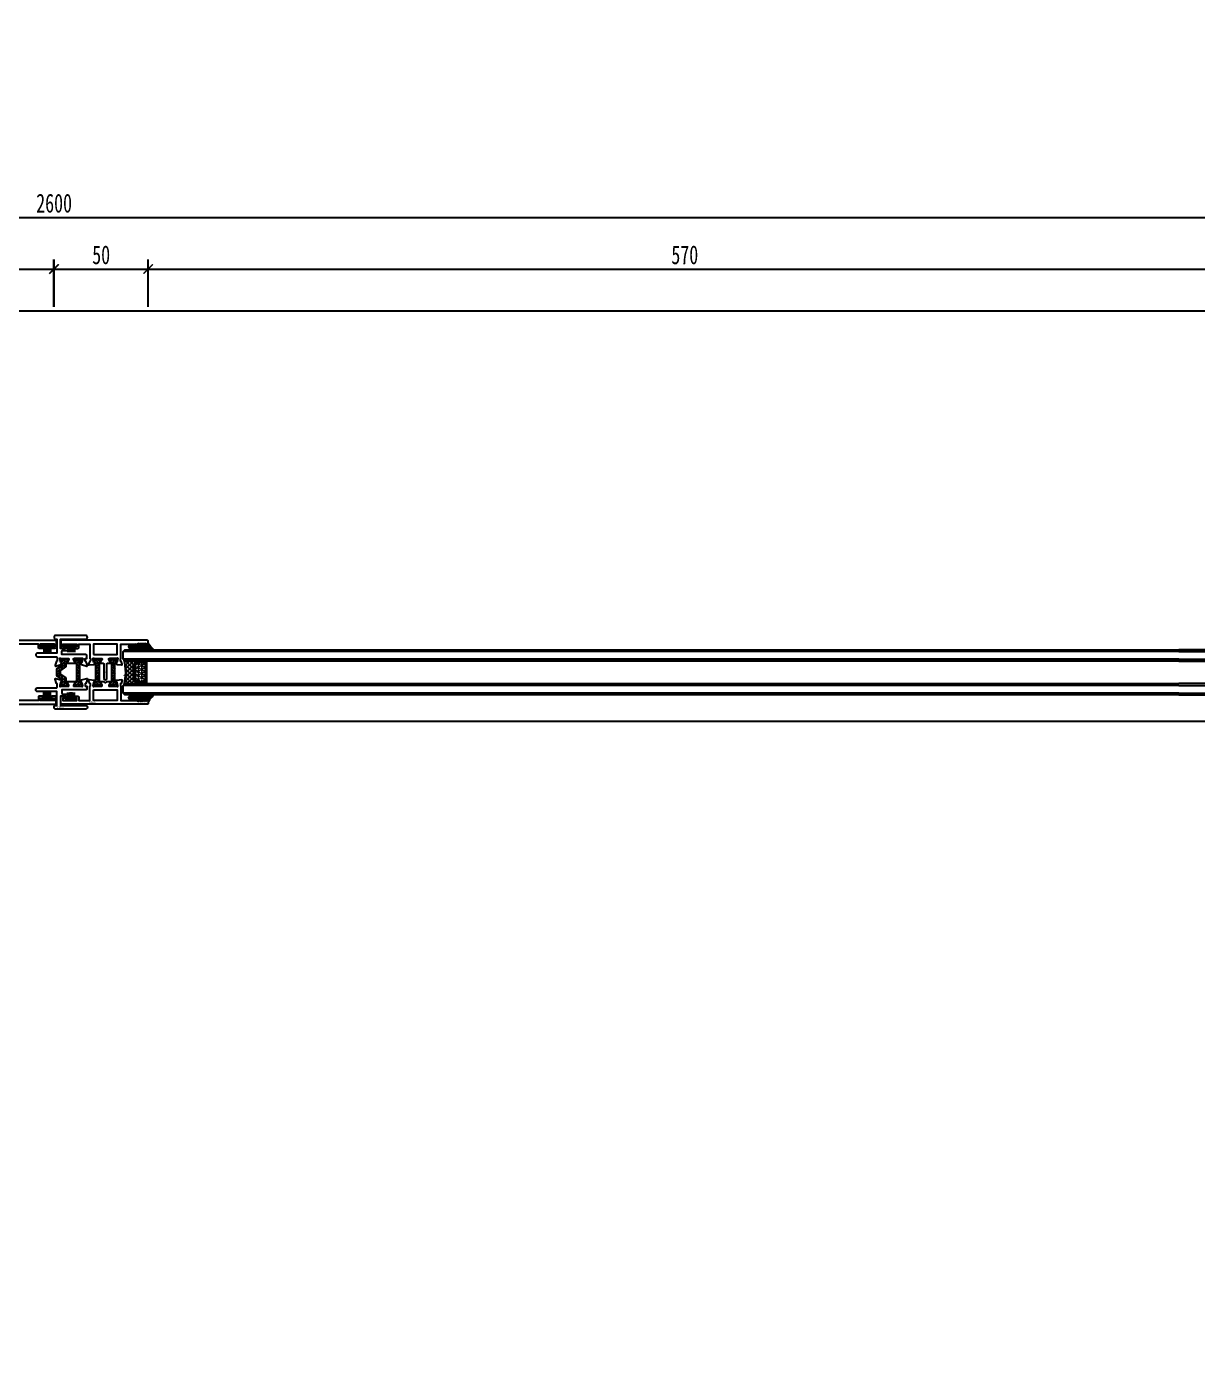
# Model space of a CAD drawing. Header units: millimetres. Extents: x 51249 to 2766742, y -599687 to -1280.
# Drawn here: x 87240 to 87862, y -122276 to -121568 of the extents above; entities that cross this region are included whole.
import ezdxf
from ezdxf.enums import TextEntityAlignment as Align

# ---------------------------------------------------------------- set-up
doc = ezdxf.new("R2010")
doc.units = ezdxf.units.MM
doc.header["$LTSCALE"] = 10
doc.header["$PDMODE"] = 3
doc.linetypes.add('LG', pattern=[4.1, 4, 0.1])
for name, color, linetype in [('2-NORM', 3, 'Continuous'), ('2FJ', 4, 'Continuous'), ('2MB1', 3, 'Continuous'), ('2PJ', 4, 'Continuous'), ('2TC', 8, 'Continuous'), ('2ZC', 3, 'Continuous'), ('CHICUN', 6, 'LG'), ('D-Detail(节点图层)', 134, 'Continuous'), ('填充层', 8, 'Continuous'), ('文字', 2, 'Continuous'), ('标注层', 6, 'Continuous'), ('看线层', 4, 'Continuous')]:
    doc.layers.add(name, color=color, linetype=linetype)
doc.styles.add('DIM', font='SimSun.ttf', dxfattribs={"width": 0.7})
doc.styles.add('kld-T', font='ros1.shx', dxfattribs={"width": 0.75, "bigfont": 'hztxt.shx'})
doc.dimstyles.new('25', dxfattribs={"dimscale": 25, "dimtxt": 2, "dimasz": 1, "dimexe": 1, "dimexo": 1, "dimgap": 0.5, "dimtad": 1, "dimdec": 0, "dimzin": 0, "dimdsep": 46, "dimtxsty": 'DIM', "dimblk": 'ARCHTICK', "dimcen": 0, "dimclrd": 5, "dimclre": 5, "dimclrt": 35, "dimadec": 0, "dimazin": 0, "dimtfac": 0.5, "dimtdec": 0, "dimtix": 1, "dimtmove": 2, "dimatfit": 2, "dimldrblk": 'A', "dimfxl": 0, "dimtolj": 1, "dimtzin": 0, "dimlwd": -1, "dimlwe": -1, "dimarcsym": 0})
doc.dimstyles.new('5', dxfattribs={"dimscale": 5, "dimtxt": 2, "dimasz": 1, "dimexe": 1, "dimexo": 1, "dimgap": 0.5, "dimtad": 1, "dimdec": 0, "dimrnd": 5, "dimzin": 0, "dimdsep": 46, "dimtxsty": 'DIM', "dimblk": 'ARCHTICK', "dimcen": 0, "dimclrd": 5, "dimclre": 5, "dimclrt": 35, "dimadec": 0, "dimazin": 0, "dimtfac": 0.5, "dimtdec": 0, "dimtix": 1, "dimtmove": 2, "dimatfit": 2, "dimldrblk": 'A', "dimfxl": 0, "dimtolj": 1, "dimtzin": 0, "dimlwd": -1, "dimlwe": -1, "dimarcsym": 0})

# ---------------------------------------------------------------- blocks, each defined once
blk = doc.blocks.new('A$C0A494031')
at = {"layer": '2TC'}
h = blk.add_hatch(dxfattribs=at)
h.set_pattern_fill('ANSI37', color=256, scale=0.2, style=0)
h.set_pattern_definition([(45, (-817.0369, -920.79526), (-0.4490128, 0.4490128), []), (135, (-817.0369, -920.79526), (-0.4490128, -0.4490128), [])])
h.paths.add_polyline_path([(0, 1), (0, 0), (5.8, 0), (5.8, 1)])
at = {"layer": '2PJ'}
for p, q in [((1.13, 1), (1.13, 4)), ((1.61, 1), (1.61, 4)), ((2.12, 1), (2.12, 4)), ((2.9, 1), (2.5, 4.06)), ((2.54, 1), (2.54, 4)), ((2.9, 1), (3.3, 4.06)), ((3.26, 1), (3.26, 4)), ((3.69, 1), (3.69, 4)), ((4.19, 1), (4.19, 4)), ((4.68, 1), (4.68, 4))]:
    blk.add_line(p, q, dxfattribs=at)
blk.add_lwpolyline([(0, 0), (5.8, 0), (5.8, 1), (0, 1)], close=True, dxfattribs=at)
blk = doc.blocks.new('A$C1A1D2990')
at = {"layer": '2TC'}
h = blk.add_hatch(dxfattribs=at)
h.set_pattern_fill('玻璃5', color=256, scale=5, style=0)
h.set_pattern_definition([(0, (-13749.80706, -6473.761), (0.9375, 0.541265875), [0.625, -1.25]), (120, (-13749.80706, -6473.761), (-0.937499998, 0.541265879), [0.625, -1.25]), (60, (-13749.80706, -6473.761), (2e-09, 1.082531754), [-1.25, 0.625])])
edge = h.paths.add_edge_path()
edge.add_ellipse((-6.96, 2), major_axis=(3.6, 0), ratio=0.416362, start_angle=0, end_angle=360)
h = blk.add_hatch(dxfattribs=at)
h.set_pattern_fill('ANSI36', color=256, scale=5, style=0)
h.set_pattern_definition([(45, (-13749.80706, -6473.761), (0.331456304, 1.21533978), [1.5625, -0.3125, 0, -0.3125])])
edge = h.paths.add_edge_path()
edge.add_line((2.95, 3.5), (-6.96, 3.5))
edge.add_ellipse((-6.96, 2), major_axis=(3.6, 0), ratio=0.416362, start_angle=269.99998, end_angle=450, ccw=False)
edge.add_line((-6.96, 0.5), (-6, 0.5))
edge.add_line((-6, 0.5), (-5.29, 0.12))
edge.add_arc((-5.2, 0.3), 0.2, 241.92751, 360)
edge.add_arc((-4.8, 0.3), 0.2, 48.18969, 180, ccw=False)
edge.add_line((-4.67, 0.45), (-4.33, 0.15))
edge.add_arc((-4.2, 0.3), 0.2, 228.18969, 360)
edge.add_arc((-3.8, 0.3), 0.2, 48.18969, 180, ccw=False)
edge.add_line((-3.67, 0.45), (-3.33, 0.15))
edge.add_arc((-3.2, 0.3), 0.2, 228.18969, 360)
edge.add_arc((-2.8, 0.3), 0.2, 48.18969, 180, ccw=False)
edge.add_line((-2.67, 0.45), (-2.33, 0.15))
edge.add_arc((-2.2, 0.3), 0.2, 228.18969, 360)
edge.add_arc((-1.8, 0.3), 0.2, 48.18969, 180, ccw=False)
edge.add_line((-1.67, 0.45), (-1.33, 0.15))
edge.add_arc((-1.2, 0.3), 0.2, 228.18969, 360)
edge.add_arc((-0.8, 0.3), 0.2, 90, 180, ccw=False)
edge.add_line((-0.8, 0.5), (-0.5, 0.5))
edge.add_arc((-0.5, 0), 0.5, 0, 90, ccw=False)
edge.add_arc((9.85, -5.31), 11.19, 128.05738, 151.65777, ccw=False)
at = {"layer": '2PJ'}
blk.add_arc((9.85, -5.31), 11.19, 128.05738, 151.65777, dxfattribs=at)
blk.add_ellipse((-6.96, 2), major_axis=(3.6, 0), ratio=0.416362, dxfattribs=at)
blk = doc.blocks.new('ZKB6+12+62')
at = {"layer": '填充层', "ltscale": 3}
h = blk.add_hatch(dxfattribs=at)
h.set_pattern_fill('ANSI37', color=256, scale=12, style=0)
h.set_pattern_definition([(315, (-165.7339, 7986.186), (1.06066017, 1.06066017), []), (45, (-165.7339, 7986.186), (-1.06066017, 1.06066017), [])])
edge = h.paths.add_edge_path()
edge.add_arc((-16.75, 8.21), 25, 166.1106, 193.88368, ccw=False)
edge.add_line((-41.01, 14.21), (-48.65, 14.21))
edge.add_line((-48.65, 14.21), (-47.15, 12.71))
edge.add_line((-47.15, 12.71), (-47.15, 3.71))
edge.add_line((-47.15, 3.71), (-48.65, 2.21))
edge.add_line((-48.65, 2.21), (-41.02, 2.21))
at = {"layer": '填充层'}
h = blk.add_hatch(dxfattribs=at)
h.set_pattern_fill('HEX', color=256, scale=5, style=0)
h.set_pattern_definition([(180, (167680.854, 413933.6089), (0, 1.082531755), [0.625, -1.25]), (60, (167680.854, 413933.6089), (0.9375000002, -0.5412658775), [0.625, -1.25]), (120, (167680.229, 413933.6089), (0.9375000002, 0.5412658775), [0.625, -1.25])])
h.paths.add_polyline_path([(-47.95, 4.01), (-47.95, 12.41), (-48.95, 13.41), (-53.76, 13.41), (-53.76, 3.01), (-48.95, 3.01)])
at = {"layer": '2MB1', "color": 8}
for p, q in [((-77.48, 19.21), (-40.75, 19.21)), ((-77.48, 15.21), (-40.75, 15.21)), ((-77.48, 1.21), (-40.75, 1.21)), ((-77.48, -2.79), (-40.75, -2.79))]:
    blk.add_line(p, q, dxfattribs=at)
at = {"layer": '2MB1'}
for points in [[(-77.48, 14.21), (-41.75, 14.21), (-40.75, 15.21), (-40.75, 19.21), (-41.75, 20.21), (-77.48, 20.21)], [(-77.48, -3.79), (-41.75, -3.79), (-40.75, -2.79), (-40.75, 1.21), (-41.75, 2.21), (-77.48, 2.21)]]:
    blk.add_lwpolyline(points, dxfattribs=at)
at = {"layer": '看线层'}
for points in [[(-47.15, 3.71), (-47.15, 12.71), (-48.65, 14.21), (-54.56, 14.21), (-54.56, 2.21), (-48.65, 2.21)], [(-47.95, 4.01), (-47.95, 12.41), (-48.95, 13.41), (-53.76, 13.41), (-53.76, 3.01), (-48.95, 3.01)]]:
    blk.add_lwpolyline(points, close=True, dxfattribs=at)
blk.add_arc((-16.75, 8.21), 25, 163.73747, 196.25788, dxfattribs=at)
blk = doc.blocks.new('_ArchTick')
at = {"color": 0, "linetype": 'ByBlock', "const_width": 0.15}
blk.add_lwpolyline([(-0.5, -0.5), (0.5, 0.5)], dxfattribs=at)
blk = doc.blocks.new('*D694')
at = {"color": 5, "ltscale": 0.15}
for p, q in [((87254.34, -121717), (87254.34, -121692)), ((87304.34, -121717), (87304.34, -121692)), ((87254.34, -121697), (87304.34, -121697))]:
    blk.add_line(p, q, dxfattribs=at)
at = {"layer": 'Defpoints', "color": 0, "ltscale": 0.15}
for p in [(87304.34, -121697), (87254.34, -121875.81), (87304.34, -121877.91)]:
    blk.add_point(p, dxfattribs=at)
at = {"color": 5, "ltscale": 0.15, "xscale": 5, "yscale": 5, "zscale": 5, "rotation": 180}
blk.add_blockref('_ArchTick', (87254.34, -121697), dxfattribs=at)
at = {"color": 5, "ltscale": 0.15, "xscale": 5, "yscale": 5, "zscale": 5}
blk.add_blockref('_ArchTick', (87304.34, -121697), dxfattribs=at)
at = {"color": 35, "ltscale": 0.15, "insert": (87279.34, -121689.5), "char_height": 10, "attachment_point": 5, "style": 'DIM'}
blk.add_mtext('\\A1;50', dxfattribs=at)
blk = doc.blocks.new('A')
for p, q in [((-1.435, 1.148), (-1.09, 1.437)), ((-1.09, 1.437), (0, 0)), ((-1.435, 1.148), (-0.369, 0)), ((-0.369, 0), (-2.127, 0)), ((-1.435, -1.148), (-0.369, 0)), ((-1.09, -1.437), (0, 0)), ((-1.435, -1.148), (-1.09, -1.437))]:
    blk.add_line(p, q)
for points in [[(-1.435, 1.148), (-1.09, 1.437), (-0.369, 0), (0, 0)], [(-1.435, -1.148), (-1.09, -1.437), (-0.369, 0), (0, 0)]]:
    blk.add_solid(points)
blk = doc.blocks.new('*D695')
at = {"color": 5, "ltscale": 0.15}
for p, q in [((87304.34, -121717), (87304.34, -121692)), ((87874.34, -121717), (87874.34, -121692)), ((87304.34, -121697), (87874.34, -121697))]:
    blk.add_line(p, q, dxfattribs=at)
at = {"layer": 'Defpoints', "color": 0, "ltscale": 0.15}
for p in [(87874.34, -121697), (87874.34, -121828.16), (87304.34, -121877.91)]:
    blk.add_point(p, dxfattribs=at)
at = {"color": 5, "ltscale": 0.15, "xscale": 5, "yscale": 5, "zscale": 5, "rotation": 180}
blk.add_blockref('_ArchTick', (87304.34, -121697), dxfattribs=at)
at = {"color": 5, "ltscale": 0.15, "xscale": 5, "yscale": 5, "zscale": 5}
blk.add_blockref('_ArchTick', (87874.34, -121697), dxfattribs=at)
at = {"color": 35, "ltscale": 0.15, "insert": (87589.34, -121689.5), "char_height": 10, "attachment_point": 5, "style": 'DIM'}
blk.add_mtext('\\A1;570', dxfattribs=at)
blk = doc.blocks.new('*D683')
at = {"color": 5, "ltscale": 0.15}
for p, q in [((85954.33, -121689.57), (85954.33, -121664.57)), ((88554.34, -121689.57), (88554.34, -121664.57)), ((85954.33, -121669.57), (88554.34, -121669.57))]:
    blk.add_line(p, q, dxfattribs=at)
at = {"layer": 'Defpoints', "color": 0, "ltscale": 0.15}
for p in [(88554.34, -121669.57), (85954.33, -121759.88), (88554.34, -121759.88)]:
    blk.add_point(p, dxfattribs=at)
at = {"color": 5, "ltscale": 0.15, "xscale": 5, "yscale": 5, "zscale": 5, "rotation": 180}
blk.add_blockref('_ArchTick', (85954.33, -121669.57), dxfattribs=at)
at = {"color": 5, "ltscale": 0.15, "xscale": 5, "yscale": 5, "zscale": 5}
blk.add_blockref('_ArchTick', (88554.34, -121669.57), dxfattribs=at)
at = {"color": 35, "ltscale": 0.15, "insert": (87254.34, -121662.07), "char_height": 10, "attachment_point": 5, "style": 'DIM'}
blk.add_mtext('\\A1;2600', dxfattribs=at)
blk = doc.blocks.new('*D684')
at = {"color": 5, "ltscale": 0.15}
for p, q in [((87204.34, -121717), (87204.34, -121692)), ((87254.24, -121717), (87254.24, -121692)), ((87204.34, -121697), (87254.24, -121697))]:
    blk.add_line(p, q, dxfattribs=at)
at = {"layer": 'Defpoints', "color": 0, "ltscale": 0.15}
for p in [(87254.24, -121697), (87204.34, -121831.56), (87254.24, -121833.56)]:
    blk.add_point(p, dxfattribs=at)
at = {"color": 5, "ltscale": 0.15, "xscale": 5, "yscale": 5, "zscale": 5, "rotation": 180}
blk.add_blockref('_ArchTick', (87204.34, -121697), dxfattribs=at)
at = {"color": 5, "ltscale": 0.15, "xscale": 5, "yscale": 5, "zscale": 5}
blk.add_blockref('_ArchTick', (87254.24, -121697), dxfattribs=at)
at = {"color": 35, "ltscale": 0.15, "insert": (87229.29, -121689.5), "char_height": 10, "attachment_point": 5, "style": 'DIM'}
blk.add_mtext('\\A1;50', dxfattribs=at)
blk = doc.blocks.new('*D1063')
at = {"layer": 'D-Detail(节点图层)', "color": 5, "ltscale": 0.15}
for p, q in [((2766616.97, -121582.06), (2766741.97, -121582.06)), ((2766716.97, -121582.06), (2766716.97, -599673.13)), ((2766698.33, -599673.13), (2766741.97, -599673.13))]:
    blk.add_line(p, q, dxfattribs=at)
at = {"layer": 'Defpoints', "color": 0, "ltscale": 0.15}
for p in [(55453.76, -121582.06), (2766673.33, -599673.13), (2766716.97, -599673.13)]:
    blk.add_point(p, dxfattribs=at)
at = {"layer": 'D-Detail(节点图层)', "color": 5, "ltscale": 0.15, "xscale": 25, "yscale": 25, "zscale": 25}
for p, rotation in [((2766716.97, -121582.06), 90), ((2766716.97, -599673.13), 270)]:
    blk.add_blockref('_ArchTick', p, dxfattribs=dict(at, rotation=rotation))
at = {"layer": 'D-Detail(节点图层)', "color": 35, "ltscale": 0.15, "insert": (2766679.47, -360627.6), "char_height": 50, "attachment_point": 5, "rotation": 90, "style": 'DIM'}
blk.add_mtext('\\A1;478091', dxfattribs=at)

msp = doc.modelspace()

# ---------------------------------------------------------------- hatches: boundary and pattern name
at = {"layer": '2TC'}
h = msp.add_hatch(dxfattribs=at)
h.set_pattern_fill('AR-HBONE', color=256, scale=0.01, style=0)
h.set_pattern_definition([(315, (92150.4711, -119349.966), (8e-16, -1.43684098), [3.048, -1.016]), (225, (92151.1895, -119350.6844), (8e-16, -1.43684098), [3.048, -1.016])])
edge = h.paths.add_edge_path()
edge.add_arc((87258.39, -121907.18), 0.3, -54.99997, 0.00007)
edge.add_line((87258.69, -121907.18), (87258.69, -121906.92))
edge.add_arc((87257.49, -121906.92), 1.2, 0.00004, 30.00005)
edge.add_line((87258.53, -121906.32), (87257.57, -121904.66))
edge.add_line((87257.57, -121904.66), (87257.54, -121904.61))
edge.add_line((87257.54, -121904.61), (87257.54, -121904.55))
edge.add_line((87257.54, -121904.55), (87257.54, -121904.24))
edge.add_arc((87257.94, -121904.24), 0.4, 90, 180, ccw=False)
edge.add_line((87257.94, -121903.84), (87261.34, -121903.84))
edge.add_arc((87261.34, -121904.24), 0.4, 0, 90, ccw=False)
edge.add_line((87261.74, -121904.24), (87261.74, -121904.55))
edge.add_arc((87261.53, -121904.55), 0.21, -30.00019, -0.00015, ccw=False)
edge.add_line((87261.71, -121904.66), (87260.75, -121906.32))
edge.add_arc((87261.79, -121906.92), 1.2, 150.00005, 180.00004)
edge.add_line((87260.59, -121906.92), (87260.59, -121908.17))
edge.add_arc((87260.29, -121908.17), 0.3, -54.99997, 0.00007, ccw=False)
edge.add_line((87260.46, -121908.42), (87257.72, -121910.33))
edge.add_arc((87257.84, -121910.5), 0.2, 125.00025, 180.00002)
edge.add_line((87257.64, -121910.5), (87257.64, -121911.98))
edge.add_arc((87257.84, -121911.98), 0.2, 179.99975, 234.99968)
edge.add_line((87257.72, -121912.15), (87260.46, -121914.06))
edge.add_arc((87260.29, -121914.31), 0.3, -0.00007, 54.99997, ccw=False)
edge.add_line((87260.59, -121914.31), (87260.59, -121915.56))
edge.add_arc((87261.79, -121915.56), 1.2, 179.99996, 209.99995)
edge.add_line((87260.75, -121916.16), (87261.14, -121916.84))
edge.add_line((87261.14, -121916.84), (87261.71, -121917.82))
edge.add_arc((87261.53, -121917.93), 0.21, 0.00015, 30.00019, ccw=False)
edge.add_line((87261.74, -121917.93), (87261.74, -121918.24))
edge.add_arc((87261.34, -121918.24), 0.4, -90, 0, ccw=False)
edge.add_line((87261.34, -121918.64), (87257.94, -121918.64))
edge.add_arc((87257.94, -121918.24), 0.4, 180, 270, ccw=False)
edge.add_line((87257.54, -121918.24), (87257.54, -121917.93))
edge.add_arc((87257.75, -121917.93), 0.21, 150.00038, 180.00029, ccw=False)
edge.add_line((87257.57, -121917.82), (87258.13, -121916.84))
edge.add_line((87258.13, -121916.84), (87258.53, -121916.16))
edge.add_arc((87257.49, -121915.56), 1.2, -30.00005, -0.00004)
edge.add_line((87258.69, -121915.56), (87258.69, -121915.3))
edge.add_arc((87258.39, -121915.3), 0.3, 0.00008, 55.00001)
edge.add_line((87258.56, -121915.05), (87255.82, -121913.14))
edge.add_arc((87255.94, -121912.97), 0.2, 180, 235.00674, ccw=False)
edge.add_line((87255.74, -121912.97), (87255.74, -121909.51))
edge.add_arc((87255.94, -121909.51), 0.2, 125.00032, 180.00025, ccw=False)
edge.add_line((87255.82, -121909.35), (87258.56, -121907.43))
h = msp.add_hatch(dxfattribs=at)
h.set_pattern_fill('AR-HBONE', color=256, scale=0.01, angle=-90, style=0)
h.set_pattern_definition([(225, (87429.268, -122079.6859), (-1.436841, -8e-16), [3.048, -1.016]), (135, (87428.5496, -122080.4044), (-1.436841, -8e-16), [3.048, -1.016])])
edge = h.paths.add_edge_path()
edge.add_arc((87269.16, -121907.01), 1.2, 149.95215, 180.00006, ccw=False)
edge.add_line((87268.12, -121906.41), (87268.57, -121905.64))
edge.add_line((87268.57, -121905.64), (87269.14, -121904.66))
edge.add_arc((87268.95, -121904.55), 0.21, 330.09487, 359.99959)
edge.add_line((87269.16, -121904.55), (87269.16, -121904.24))
edge.add_arc((87268.76, -121904.24), 0.4, 0, 90)
edge.add_line((87268.76, -121903.84), (87265.36, -121903.84))
edge.add_arc((87265.36, -121904.24), 0.4, 90, 180)
edge.add_line((87264.96, -121904.24), (87264.96, -121904.55))
edge.add_arc((87265.17, -121904.55), 0.21, 179.99997, 209.90455)
edge.add_line((87264.99, -121904.66), (87265.56, -121905.64))
edge.add_line((87265.56, -121905.64), (87266, -121906.41))
edge.add_arc((87264.96, -121907.01), 1.2, 0.00002, 30.04795, ccw=False)
edge.add_line((87266.16, -121907.01), (87266.16, -121911.24))
edge.add_line((87266.16, -121911.24), (87266.16, -121915.47))
edge.add_arc((87264.96, -121915.47), 1.2, 329.95205, 359.99993, ccw=False)
edge.add_line((87266, -121916.07), (87265.56, -121916.84))
edge.add_line((87265.56, -121916.84), (87264.99, -121917.82))
edge.add_arc((87265.17, -121917.93), 0.21, 150.09547, 180.00028)
edge.add_line((87264.96, -121917.93), (87264.96, -121918.24))
edge.add_arc((87265.36, -121918.24), 0.4, 180, 270)
edge.add_line((87265.36, -121918.64), (87268.76, -121918.64))
edge.add_arc((87268.76, -121918.24), 0.4, 270, 360)
edge.add_line((87269.16, -121918.24), (87269.16, -121917.93))
edge.add_arc((87268.95, -121917.93), 0.21, 0.00016, 29.90511)
edge.add_line((87269.14, -121917.82), (87268.57, -121916.84))
edge.add_line((87268.57, -121916.84), (87268.12, -121916.07))
edge.add_arc((87269.16, -121915.47), 1.2, 179.99999, 210.04785, ccw=False)
edge.add_line((87267.96, -121915.47), (87267.96, -121911.24))
edge.add_line((87267.96, -121911.24), (87267.96, -121907.01))
h = msp.add_hatch(dxfattribs=at)
h.set_pattern_fill('AR-HBONE', color=256, scale=0.01, angle=90, style=0)
h.set_pattern_definition([(315, (87115.1937, -122079.6859), (1.436841, 1e-16), [3.048, -1.016]), (45, (87115.9121, -122080.4044), (1.436841, 1e-16), [3.048, -1.016])])
edge = h.paths.add_edge_path()
edge.add_arc((87275.3, -121907.01), 1.2, 359.99994, 390.04785)
edge.add_line((87276.34, -121906.41), (87275.89, -121905.64))
edge.add_line((87275.89, -121905.64), (87275.33, -121904.66))
edge.add_arc((87275.51, -121904.55), 0.21, 180.00041, 209.90513, ccw=False)
edge.add_line((87275.3, -121904.55), (87275.3, -121904.24))
edge.add_arc((87275.7, -121904.24), 0.4, 90, 180, ccw=False)
edge.add_line((87275.7, -121903.84), (87279.1, -121903.84))
edge.add_arc((87279.1, -121904.24), 0.4, 0, 90, ccw=False)
edge.add_line((87279.5, -121904.24), (87279.5, -121904.55))
edge.add_arc((87279.29, -121904.55), 0.21, -29.90455, 0.00003, ccw=False)
edge.add_line((87279.47, -121904.66), (87278.9, -121905.64))
edge.add_line((87278.9, -121905.64), (87278.46, -121906.41))
edge.add_arc((87279.5, -121907.01), 1.2, 149.95205, 179.99998)
edge.add_line((87278.3, -121907.01), (87278.3, -121911.24))
edge.add_line((87278.3, -121911.24), (87278.3, -121915.47))
edge.add_arc((87279.5, -121915.47), 1.2, 180.00007, 210.04795)
edge.add_line((87278.46, -121916.07), (87278.9, -121916.84))
edge.add_line((87278.9, -121916.84), (87279.47, -121917.82))
edge.add_arc((87279.29, -121917.93), 0.21, -0.00028, 29.90453, ccw=False)
edge.add_line((87279.5, -121917.93), (87279.5, -121918.24))
edge.add_arc((87279.1, -121918.24), 0.4, -90, 0, ccw=False)
edge.add_line((87279.1, -121918.64), (87275.7, -121918.64))
edge.add_arc((87275.7, -121918.24), 0.4, 180, 270, ccw=False)
edge.add_line((87275.3, -121918.24), (87275.3, -121917.93))
edge.add_arc((87275.51, -121917.93), 0.21, 150.09489, 179.99984, ccw=False)
edge.add_line((87275.33, -121917.82), (87275.89, -121916.84))
edge.add_line((87275.89, -121916.84), (87276.34, -121916.07))
edge.add_arc((87275.3, -121915.47), 1.2, 329.95215, 360.00001)
edge.add_line((87276.5, -121915.47), (87276.5, -121911.24))
edge.add_line((87276.5, -121911.24), (87276.5, -121907.01))
h = msp.add_hatch(dxfattribs=at)
h.set_pattern_fill('AR-HBONE', color=256, scale=0.01, angle=90, style=0)
h.set_pattern_definition([(225, (87447.9784, -122079.6859), (-1.436841, -9e-16), [3.048, -1.016]), (135, (87447.26, -122080.4044), (-1.436841, -9e-16), [3.048, -1.016])])
edge = h.paths.add_edge_path()
edge.add_arc((87287.87, -121907.01), 1.2, 149.95215, 180.00006, ccw=False)
edge.add_line((87286.83, -121906.41), (87287.28, -121905.64))
edge.add_line((87287.28, -121905.64), (87287.85, -121904.66))
edge.add_arc((87287.66, -121904.55), 0.21, 330.09487, 359.99959)
edge.add_line((87287.87, -121904.55), (87287.87, -121904.24))
edge.add_arc((87287.47, -121904.24), 0.4, 0, 90)
edge.add_line((87287.47, -121903.84), (87284.07, -121903.84))
edge.add_arc((87284.07, -121904.24), 0.4, 90, 180)
edge.add_line((87283.67, -121904.24), (87283.67, -121904.55))
edge.add_arc((87283.88, -121904.55), 0.21, 179.99997, 209.90455)
edge.add_line((87283.7, -121904.66), (87284.27, -121905.64))
edge.add_line((87284.27, -121905.64), (87284.71, -121906.41))
edge.add_arc((87283.67, -121907.01), 1.2, 0.00002, 30.04795, ccw=False)
edge.add_line((87284.87, -121907.01), (87284.87, -121911.24))
edge.add_line((87284.87, -121911.24), (87284.87, -121915.47))
edge.add_arc((87283.67, -121915.47), 1.2, 329.95205, 359.99993, ccw=False)
edge.add_line((87284.71, -121916.07), (87284.27, -121916.84))
edge.add_line((87284.27, -121916.84), (87283.7, -121917.82))
edge.add_arc((87283.88, -121917.93), 0.21, 150.09547, 180.00028)
edge.add_line((87283.67, -121917.93), (87283.67, -121918.24))
edge.add_arc((87284.07, -121918.24), 0.4, 180, 270)
edge.add_line((87284.07, -121918.64), (87287.47, -121918.64))
edge.add_arc((87287.47, -121918.24), 0.4, 270, 360)
edge.add_line((87287.87, -121918.24), (87287.87, -121917.93))
edge.add_arc((87287.66, -121917.93), 0.21, 0.00016, 29.90511)
edge.add_line((87287.85, -121917.82), (87287.28, -121916.84))
edge.add_line((87287.28, -121916.84), (87286.83, -121916.07))
edge.add_arc((87287.87, -121915.47), 1.2, 179.99999, 210.04785, ccw=False)
edge.add_line((87286.67, -121915.47), (87286.67, -121911.24))
edge.add_line((87286.67, -121911.24), (87286.67, -121907.01))
at = {"layer": '填充层', "ltscale": 3}
h = msp.add_hatch(dxfattribs=at)
h.set_pattern_fill('ANSI37', color=256, scale=12, style=0)
h.set_pattern_definition([(225, (87415.374, -113933.294), (-1.06066017, 1.06066017), []), (135, (87415.374, -113933.294), (1.06066017, 1.06066017), [])])
edge = h.paths.add_edge_path()
edge.add_arc((87267.4, -121911.27), 25, 346.11641, 373.8895, ccw=False)
edge.add_line((87291.67, -121917.27), (87298.29, -121917.27))
edge.add_line((87298.29, -121917.27), (87296.79, -121915.77))
edge.add_line((87296.79, -121915.77), (87296.79, -121906.77))
edge.add_line((87296.79, -121906.77), (87298.29, -121905.27))
edge.add_line((87298.29, -121905.27), (87291.66, -121905.27))
at = {"layer": '填充层'}
h = msp.add_hatch(dxfattribs=at)
h.set_pattern_fill('HEX', color=256, scale=5, style=0)
h.set_pattern_definition([(7e-15, (-80431.2139, 292014.1288), (0, 1.082531755), [0.625, -1.25]), (120, (-80431.2139, 292014.1288), (-0.9375000002, -0.5412658775), [0.625, -1.25]), (60, (-80430.5889, 292014.1288), (-0.9375000002, 0.5412658775), [0.625, -1.25])])
h.paths.add_polyline_path([(87297.59, -121915.47), (87297.59, -121907.07), (87298.59, -121906.07), (87302.69, -121906.07), (87302.69, -121916.47), (87298.59, -121916.47)])

# ---------------------------------------------------------------- linework, layer by layer
at = {"layer": '2-NORM', "color": 134}
for p, q in [((85954.33, -121719.24), (88554.34, -121719.24)), ((85950.55, -121937.19), (88555.34, -121937.19))]:
    msp.add_line(p, q, dxfattribs=at)
at = {"layer": '2FJ'}
for points in [[(87258.56, -121907.43, 0.244699), (87258.69, -121907.18), (87258.69, -121906.92, 0.131653), (87258.53, -121906.32), (87257.57, -121904.66), (87257.54, -121904.61), (87257.54, -121904.55), (87257.54, -121904.24, -0.414214), (87257.94, -121903.84), (87261.34, -121903.84, -0.414214), (87261.74, -121904.24), (87261.74, -121904.55, -0.131653), (87261.71, -121904.66), (87260.75, -121906.32, 0.131652), (87260.59, -121906.92), (87260.59, -121908.17, -0.244699), (87260.46, -121908.42), (87257.72, -121910.33, 0.244697), (87257.64, -121910.5), (87257.64, -121911.98, 0.244698), (87257.72, -121912.15), (87260.46, -121914.06, -0.244699), (87260.59, -121914.31), (87260.59, -121915.56, 0.131652), (87260.75, -121916.16), (87261.14, -121916.84), (87261.71, -121917.82, -0.131653), (87261.74, -121917.93), (87261.74, -121918.24, -0.414214), (87261.34, -121918.64), (87257.94, -121918.64, -0.414214), (87257.54, -121918.24), (87257.54, -121917.93, -0.131652), (87257.57, -121917.82), (87258.13, -121916.84), (87258.53, -121916.16, 0.131653), (87258.69, -121915.56), (87258.69, -121915.3, 0.244698), (87258.56, -121915.05), (87255.82, -121913.14, -0.24473), (87255.74, -121912.97), (87255.74, -121909.51, -0.244698), (87255.82, -121909.35)], [(87267.96, -121907.01, -0.131865), (87268.12, -121906.41), (87268.57, -121905.64), (87269.14, -121904.66, 0.13123), (87269.16, -121904.55), (87269.16, -121904.24, 0.414214), (87268.76, -121903.84), (87265.36, -121903.84, 0.414214), (87264.96, -121904.24), (87264.96, -121904.55, 0.131229), (87264.99, -121904.66), (87265.56, -121905.64), (87266, -121906.41, -0.131865), (87266.16, -121907.01), (87266.16, -121911.24), (87266.16, -121915.47, -0.131865), (87266, -121916.07), (87265.56, -121916.84), (87264.99, -121917.82, 0.13123), (87264.96, -121917.93), (87264.96, -121918.24, 0.414214), (87265.36, -121918.64), (87268.76, -121918.64, 0.414214), (87269.16, -121918.24), (87269.16, -121917.93, 0.131231), (87269.14, -121917.82), (87268.57, -121916.84), (87268.12, -121916.07, -0.131865), (87267.96, -121915.47), (87267.96, -121911.24)], [(87276.5, -121907.01, 0.131865), (87276.34, -121906.41), (87275.89, -121905.64), (87275.33, -121904.66, -0.13123), (87275.3, -121904.55), (87275.3, -121904.24, -0.414214), (87275.7, -121903.84), (87279.1, -121903.84, -0.414214), (87279.5, -121904.24), (87279.5, -121904.55, -0.131229), (87279.47, -121904.66), (87278.9, -121905.64), (87278.46, -121906.41, 0.131865), (87278.3, -121907.01), (87278.3, -121911.24), (87278.3, -121915.47, 0.131865), (87278.46, -121916.07), (87278.9, -121916.84), (87279.47, -121917.82, -0.13123), (87279.5, -121917.93), (87279.5, -121918.24, -0.414214), (87279.1, -121918.64), (87275.7, -121918.64, -0.414214), (87275.3, -121918.24), (87275.3, -121917.93, -0.131231), (87275.33, -121917.82), (87275.89, -121916.84), (87276.34, -121916.07, 0.131865), (87276.5, -121915.47), (87276.5, -121911.24)], [(87286.67, -121907.01, -0.131865), (87286.83, -121906.41), (87287.28, -121905.64), (87287.85, -121904.66, 0.13123), (87287.87, -121904.55), (87287.87, -121904.24, 0.414214), (87287.47, -121903.84), (87284.07, -121903.84, 0.414214), (87283.67, -121904.24), (87283.67, -121904.55, 0.131229), (87283.7, -121904.66), (87284.27, -121905.64), (87284.71, -121906.41, -0.131865), (87284.87, -121907.01), (87284.87, -121911.24), (87284.87, -121915.47, -0.131865), (87284.71, -121916.07), (87284.27, -121916.84), (87283.7, -121917.82, 0.13123), (87283.67, -121917.93), (87283.67, -121918.24, 0.414214), (87284.07, -121918.64), (87287.47, -121918.64, 0.414214), (87287.87, -121918.24), (87287.87, -121917.93, 0.131231), (87287.85, -121917.82), (87287.28, -121916.84), (87286.83, -121916.07, -0.131865), (87286.67, -121915.47), (87286.67, -121911.24)]]:
    msp.add_lwpolyline(points, format="xyb", close=True, dxfattribs=at)
at = {"layer": '2MB1', "color": 8}
for p, q in [((87851.8, -121900.27), (87290.95, -121900.27)), ((87851.8, -121904.27), (87290.95, -121904.27)), ((87851.8, -121918.27), (87290.95, -121918.27)), ((87851.8, -121922.27), (87290.95, -121922.27))]:
    msp.add_line(p, q, dxfattribs=at)
at = {"layer": '2MB1'}
for points in [[(87851.8, -121905.27), (87291.95, -121905.27), (87290.95, -121904.27), (87290.95, -121900.27), (87291.95, -121899.27), (87851.8, -121899.27)], [(87851.8, -121923.27), (87291.95, -121923.27), (87290.95, -121922.27), (87290.95, -121918.27), (87291.95, -121917.27), (87851.8, -121917.27)]]:
    msp.add_lwpolyline(points, dxfattribs=at)
at = {"layer": '2ZC'}
for points in [[(87204.84, -121894.24), (87254.97, -121894.24, -0.414214), (87255.47, -121894.74), (87255.47, -121898.04, -0.414214), (87254.97, -121898.54), (87253.32, -121898.54, -1), (87253.32, -121897.54), (87254.47, -121897.54), (87254.47, -121896.24), (87252.82, -121896.24), (87252.82, -121896.24), (87248.62, -121896.24), (87248.62, -121896.24), (87246.97, -121896.24), (87246.97, -121897.54), (87248.12, -121897.54, -1), (87248.12, -121898.54), (87246.47, -121898.54, -0.414214), (87245.97, -121898.04), (87245.97, -121896.24), (87235.34, -121896.24)], [(87204.84, -121928.24), (87254.97, -121928.24, 0.414214), (87255.47, -121927.74), (87255.47, -121924.44, 0.414214), (87254.97, -121923.94), (87253.32, -121923.94, 1), (87253.32, -121924.94), (87254.47, -121924.94), (87254.47, -121926.24), (87252.82, -121926.24), (87252.82, -121926.24), (87248.62, -121926.24), (87248.62, -121926.24), (87246.97, -121926.24), (87246.97, -121924.94), (87248.12, -121924.94, 1), (87248.12, -121923.94), (87246.47, -121923.94, 0.414214), (87245.97, -121924.44), (87245.97, -121926.24), (87235.34, -121926.24)]]:
    msp.add_lwpolyline(points, format="xyb", dxfattribs=at)
for points in [[(87255.34, -121893.64), (87255.72, -121893.64), (87255.72, -121900.99), (87245.62, -121900.99, 1), (87245.62, -121902.99), (87255.52, -121902.99, -0.414214), (87256.02, -121903.49), (87256.02, -121905.04, -0.414214), (87255.72, -121905.34), (87255.62, -121905.34), (87254.82, -121907.54, 0.612801), (87255.19, -121907.93), (87257.89, -121907.15), (87258.36, -121906.68, 0.57735), (87258.27, -121906.35), (87257.88, -121906.24), (87257.32, -121904.14), (87257.32, -121903.94, -0.843039), (87257.9, -121903.84), (87261.92, -121903.84, -0.414214), (87262.22, -121904.14), (87262.22, -121904.45), (87261.25, -121906.04, 0.585524), (87261.42, -121906.34), (87265.42, -121906.34, 0.585524), (87265.59, -121906.04), (87264.62, -121904.45), (87264.62, -121904.14, -0.414214), (87264.92, -121903.84), (87268.94, -121903.84, -0.843039), (87269.52, -121903.94), (87269.52, -121904.14), (87268.96, -121906.24), (87268.57, -121906.35, 0.57735), (87268.48, -121906.68), (87268.95, -121907.15), (87271.66, -121907.93, 0.612801), (87272.02, -121907.54), (87271.22, -121905.34), (87271.12, -121905.34, -0.414214), (87270.82, -121905.04), (87270.82, -121904.14, -0.414214), (87271.12, -121903.84), (87271.72, -121903.84), (87271.72, -121902.34, 0.414214), (87271.22, -121901.84), (87258.52, -121901.84), (87258.52, -121899.94, -0.414214), (87258.82, -121899.64), (87261.92, -121899.64, 0.729629), (87262.1, -121899.1), (87261.05, -121898.35, 0.610029), (87260.57, -121898.59), (87260.57, -121898.64), (87257.72, -121898.64), (87257.72, -121893.64), (87271.02, -121893.64, 1), (87271.02, -121891.64), (87255.34, -121891.64, 1)], [(87279.04, -121906.34), (87280.29, -121906.34, -0.414214), (87280.79, -121906.84), (87280.79, -121910.94), (87281.09, -121911.24), (87280.79, -121911.54), (87280.79, -121914.49, 1), (87282.39, -121914.49), (87282.39, -121906.84, -0.414214), (87282.89, -121906.34), (87284.14, -121906.34, 0.585524), (87284.31, -121906.04), (87283.34, -121904.45), (87283.34, -121904.14, -0.414214), (87283.64, -121903.84), (87287.65, -121903.84, -0.843039), (87288.24, -121903.94), (87288.24, -121904.14), (87287.67, -121906.24), (87287.28, -121906.35, 0.57735), (87287.19, -121906.68), (87287.63, -121907.11), (87290.21, -121907.34, 0.548619), (87290.52, -121906.94), (87289.94, -121905.34), (87289.84, -121905.34, -0.414214), (87289.54, -121905.04), (87289.54, -121904.34, -0.227735), (87289.72, -121903.95, 0.227735), (87289.84, -121903.72), (87289.84, -121896.24), (87298.34, -121896.24), (87299.04, -121895.86, -0.56619), (87299.34, -121896.04, 0.648232), (87299.67, -121896.19), (87300, -121895.89, -0.648232), (87300.34, -121896.04, 0.648232), (87300.67, -121896.19), (87301, -121895.89, -0.648232), (87301.34, -121896.04, 0.648232), (87301.67, -121896.19), (87302, -121895.89, -0.648232), (87302.34, -121896.04, 0.648232), (87302.67, -121896.19), (87303, -121895.89, -0.648232), (87303.34, -121896.04, 0.414214), (87303.54, -121896.24), (87303.84, -121896.24, 0.414214), (87304.34, -121895.74), (87304.34, -121894.74, 0.414214), (87303.84, -121894.24), (87258.46, -121894.24, 0.414214), (87257.96, -121894.74), (87257.96, -121898.04, 0.414214), (87258.46, -121898.54), (87260.11, -121898.54, 1), (87260.11, -121897.54), (87258.96, -121897.54), (87258.96, -121896.24), (87260.61, -121896.24), (87260.61, -121896.24), (87264.81, -121896.24), (87264.81, -121896.24), (87266.46, -121896.24), (87266.46, -121897.54), (87265.31, -121897.54, 1), (87265.31, -121898.54), (87266.96, -121898.54, 0.414214), (87267.46, -121898.04), (87267.46, -121896.24), (87273.34, -121896.24), (87273.34, -121903.72, 0.227735), (87273.45, -121903.95, -0.227735), (87273.64, -121904.34), (87273.64, -121905.04, -0.414214), (87273.34, -121905.34), (87273.24, -121905.34), (87272.65, -121906.94, 0.548619), (87272.96, -121907.34), (87275.55, -121907.11), (87275.98, -121906.68, 0.57735), (87275.89, -121906.35), (87275.5, -121906.24), (87274.94, -121904.14), (87274.94, -121903.94, -0.843039), (87275.52, -121903.84), (87279.54, -121903.84, -0.414214), (87279.84, -121904.14), (87279.84, -121904.45), (87278.87, -121906.04, 0.585524)], [(87255.34, -121928.84), (87255.72, -121928.84), (87255.72, -121921.49), (87245.62, -121921.49, -1), (87245.62, -121919.49), (87255.52, -121919.49, 0.414214), (87256.02, -121918.99), (87256.02, -121917.44, 0.414214), (87255.72, -121917.14), (87255.62, -121917.14), (87254.82, -121914.94, -0.612801), (87255.19, -121914.55), (87257.89, -121915.33), (87258.36, -121915.8, -0.57735), (87258.27, -121916.13), (87257.88, -121916.24), (87257.32, -121918.34), (87257.32, -121918.54, 0.843039), (87257.9, -121918.64), (87261.92, -121918.64, 0.414214), (87262.22, -121918.34), (87262.22, -121918.04), (87261.25, -121916.45, -0.585524), (87261.42, -121916.14), (87265.42, -121916.14, -0.585524), (87265.59, -121916.45), (87264.62, -121918.04), (87264.62, -121918.34, 0.414214), (87264.92, -121918.64), (87268.94, -121918.64, 0.843039), (87269.52, -121918.54), (87269.52, -121918.34), (87268.96, -121916.24), (87268.57, -121916.13, -0.57735), (87268.48, -121915.8), (87268.95, -121915.33), (87271.66, -121914.55, -0.612801), (87272.02, -121914.94), (87271.22, -121917.14), (87271.12, -121917.14, 0.414214), (87270.82, -121917.44), (87270.82, -121918.34, 0.414214), (87271.12, -121918.64), (87271.72, -121918.64), (87271.72, -121920.14, -0.414214), (87271.22, -121920.64), (87258.52, -121920.64), (87258.52, -121922.54, 0.414214), (87258.82, -121922.84), (87261.92, -121922.84, -0.729629), (87262.1, -121923.39), (87261.05, -121924.14, -0.610029), (87260.57, -121923.89), (87260.57, -121923.84), (87257.72, -121923.84), (87257.72, -121928.84), (87271.02, -121928.84, -1), (87271.02, -121930.84), (87255.34, -121930.84, -1)], [(87282.71, -121916.14), (87284.14, -121916.14, -0.585524), (87284.31, -121916.45), (87283.34, -121918.04), (87283.34, -121918.34, 0.414214), (87283.64, -121918.64), (87287.65, -121918.64, 0.843039), (87288.24, -121918.54), (87288.24, -121918.34), (87287.67, -121916.24), (87287.28, -121916.13, -0.57735), (87287.19, -121915.8), (87287.63, -121915.37), (87290.21, -121915.14, -0.548619), (87290.52, -121915.54), (87289.94, -121917.14), (87289.84, -121917.14, 0.414214), (87289.54, -121917.44), (87289.54, -121918.14, 0.227735), (87289.72, -121918.53, -0.227735), (87289.84, -121918.77), (87289.84, -121926.24), (87298.34, -121926.24), (87299.04, -121926.62, 0.56619), (87299.34, -121926.44, -0.648232), (87299.67, -121926.29), (87300, -121926.59, 0.648232), (87300.34, -121926.44, -0.648232), (87300.67, -121926.29), (87301, -121926.59, 0.648232), (87301.34, -121926.44, -0.648232), (87301.67, -121926.29), (87302, -121926.59, 0.648232), (87302.34, -121926.44, -0.648232), (87302.67, -121926.29), (87303, -121926.59, 0.648232), (87303.34, -121926.44, -0.414214), (87303.54, -121926.24), (87303.84, -121926.24, -0.414214), (87304.34, -121926.74), (87304.34, -121927.74, -0.414214), (87303.84, -121928.24), (87258.46, -121928.24, -0.414214), (87257.96, -121927.74), (87257.96, -121924.44, -0.414214), (87258.46, -121923.94), (87260.11, -121923.94, -1), (87260.11, -121924.94), (87258.96, -121924.94), (87258.96, -121926.24), (87260.61, -121926.24), (87260.61, -121926.24), (87264.81, -121926.24), (87264.81, -121926.24), (87266.46, -121926.24), (87266.46, -121924.94), (87265.31, -121924.94, -1), (87265.31, -121923.94), (87266.96, -121923.94, -0.414214), (87267.46, -121924.44), (87267.46, -121926.24), (87273.34, -121926.24), (87273.34, -121918.77, -0.227735), (87273.45, -121918.53, 0.227735), (87273.64, -121918.14), (87273.64, -121917.44, 0.414214), (87273.34, -121917.14), (87273.24, -121917.14), (87272.65, -121915.54, -0.548619), (87272.96, -121915.14), (87275.55, -121915.37), (87275.98, -121915.8, -0.57735), (87275.89, -121916.13), (87275.5, -121916.24), (87274.94, -121918.34), (87274.94, -121918.54, 0.843039), (87275.52, -121918.64), (87279.54, -121918.64, 0.414214), (87279.84, -121918.34), (87279.84, -121918.04), (87278.87, -121916.45, -0.585524), (87279.04, -121916.14), (87280.46, -121916.14, -0.261413), (87281.32, -121916.62), (87281.33, -121916.64, 0.561174), (87281.84, -121916.64), (87281.86, -121916.62, -0.261413)]]:
    msp.add_lwpolyline(points, format="xyb", close=True, dxfattribs=at)
for points in [[(87275.34, -121901.84), (87287.84, -121901.84), (87287.84, -121896.24), (87275.34, -121896.24)], [(87275.34, -121920.64), (87287.84, -121920.64), (87287.84, -121926.24), (87275.34, -121926.24)]]:
    msp.add_lwpolyline(points, close=True, dxfattribs=at)
at = {"layer": '看线层'}
for points in [[(87296.79, -121915.77), (87296.79, -121906.77), (87298.29, -121905.27), (87303.49, -121905.27), (87303.49, -121917.27), (87298.29, -121917.27)], [(87297.59, -121915.47), (87297.59, -121907.07), (87298.59, -121906.07), (87302.69, -121906.07), (87302.69, -121916.47), (87298.59, -121916.47)]]:
    msp.add_lwpolyline(points, close=True, dxfattribs=at)
msp.add_arc((87267.4, -121911.27), 25, 343.74212, 16.26253, dxfattribs=at)

# ---------------------------------------------------------------- block references
at = {"layer": 'CHICUN', "color": 6, "xscale": -1, "rotation": 180}
msp.add_blockref('A$C0A494031', (87247.75, -121896.55), dxfattribs=at)
at = {"layer": 'CHICUN', "color": 6, "rotation": 180}
msp.add_blockref('A$C0A494031', (87266.3, -121896.55), dxfattribs=at)
at = {"layer": 'CHICUN', "color": 6}
msp.add_blockref('A$C0A494031', (87247.75, -121925.94), dxfattribs=at)
at = {"layer": 'CHICUN', "color": 6, "xscale": -1}
msp.add_blockref('A$C0A494031', (87266.3, -121925.94), dxfattribs=at)
at = {"layer": '填充层'}
msp.add_blockref('ZKB6+12+62', (87929.28, -121919.48), dxfattribs=at)
at = {"layer": '标注层', "xscale": -1, "rotation": 180}
msp.add_blockref('A$C1A1D2990', (87304.45, -121895.77), dxfattribs=at)
at = {"layer": '标注层'}
msp.add_blockref('A$C1A1D2990', (87304.45, -121926.77), dxfattribs=at)

# ---------------------------------------------------------------- texts
at = {"layer": '文字', "style": 'kld-T', "width": 0.75}
msp.add_text('DH9008', height=0.96, rotation=180, dxfattribs=at).set_placement((87276.52, -121927.04), align=Align.MIDDLE_LEFT)
msp.add_text('DH9009', height=0.96, dxfattribs=at).set_placement((87255.83, -121929.67), align=Align.MIDDLE_LEFT)

# ---------------------------------------------------------------- dimensions: what is measured, and where the dimension line sits
at = {"color": 2, "ltscale": 0.15}
for base, p1, p2, picture, middle in [((88554.34, -121669.57), (85954.33, -121759.88), (88554.34, -121759.88), '*D683', (87254.34, -121662.07)), ((87254.24, -121697), (87204.34, -121831.56), (87254.24, -121833.56), '*D684', (87229.29, -121689.5)), ((87304.34, -121697), (87254.34, -121875.81), (87304.34, -121877.91), '*D694', (87279.34, -121689.5)), ((87874.34, -121697), (87304.34, -121877.91), (87874.34, -121828.16), '*D695', (87589.34, -121689.5))]:
    dim = msp.add_linear_dim(base=base, p1=p1, p2=p2, dimstyle='5', dxfattribs=at)
    dim.commit()
    dim.dimension.update_dxf_attribs({"geometry": picture, "text_midpoint": middle})
at = {"layer": 'D-Detail(节点图层)', "color": 251, "ltscale": 0.15}
dim = msp.add_linear_dim(base=(2766716.97, -599673.13), p1=(55453.76, -121582.06), p2=(2766673.33, -599673.13), angle=90, dimstyle='25', dxfattribs=at)
dim.commit()
dim.dimension.update_dxf_attribs({"geometry": '*D1063', "text_midpoint": (2766679.47, -360627.6)})

doc.saveas('drawing.dxf')
